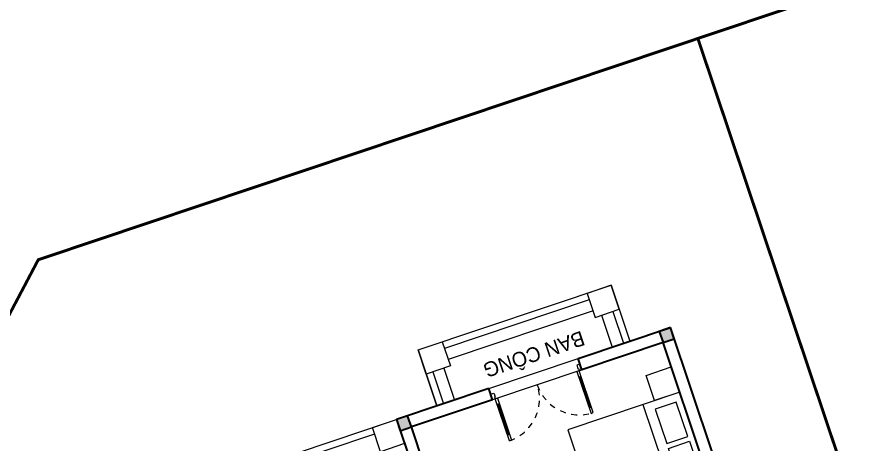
# Model space of a CAD drawing. Header units: metres. Extents: x 568336 to 569219, y 2065964 to 2066430.
# Drawn here: x 568504.24 to 568518.45, y 2066135.83 to 2066143.08 of the extents above; entities that cross this region are included whole.
import ezdxf

# ---------------------------------------------------------------- set-up
doc = ezdxf.new("R2010")
doc.units = ezdxf.units.M
doc.linetypes.add('CENTER', pattern=[2, 1.25, -0.25, 0.25, -0.25])
doc.linetypes.add('HIDDEN', pattern=[0.375, 0.25, -0.125])
doc.layers.get('0').update_dxf_attribs({"linetype": 'CONTINUOUS'})
for name, color, linetype, lineweight in [('-CONCRETE', 1, 'CONTINUOUS', 35), ('-DOOR', 137, 'CONTINUOUS', 9), ('-FURNITURE', 46, 'CONTINUOUS', 9), ('-KH', 143, 'CONTINUOUS', 13), ('-LINE1', 7, 'CONTINUOUS', 18), ('-RANH GIOI KHU DAT', 12, 'CENTER', 18), ('-TEXT', 7, 'CONTINUOUS', 15), ('-WALL', 4, 'CONTINUOUS', 35)]:
    doc.layers.add(name, color=color, linetype=linetype, lineweight=lineweight)
for name, color, linetype in [('1-NETMANH', 8, 'CONTINUOUS'), ('LoLK', 6, 'CONTINUOUS'), ('SOLO', 7, 'CONTINUOUS')]:
    doc.layers.add(name, color=color, linetype=linetype)

# ---------------------------------------------------------------- blocks, each defined once
blk = doc.blocks.new('BT1-T2')
at = {"layer": '-RANH GIOI KHU DAT', "linetype": 'HIDDEN', "ltscale": 10, "const_width": 50}
blk.add_lwpolyline([(193687, 28101), (206187, 28101), (206187, 48101), (193687, 48101)], close=True, dxfattribs=at)
blk = doc.blocks.new('A$C5C575821')
at = {"layer": '-CONCRETE'}
h = blk.add_hatch(color=256, dxfattribs=at)
h.dxf.hatch_style = 1
h.paths.add_polyline_path([(0, 200), (0, 0), (200, 0), (200, 200)])
blk.add_lwpolyline([(0, 0), (200, 0), (200, 200), (0, 200)], close=True, dxfattribs=at)
blk = doc.blocks.new('A$C32e20c34')
blk.add_line((657, 2050), (657, 450))
for points in [[(0, 2050), (450, 2050), (450, 2500), (0, 2500)], [(109, 1910), (485.5, 1910), (485.5, 1292.5), (109, 1292.5)], [(109, 590), (485.5, 590), (485.5, 1207.5), (109, 1207.5)], [(0, 450), (450, 450), (450, 0), (0, 0)]]:
    blk.add_lwpolyline(points, close=True)
blk.add_lwpolyline([(0, 2050), (2000, 2050), (2000, 450), (0, 450), (0, 2050)])
blk = doc.blocks.new('*U196')
for p, q in [((-1510, 650), (-1550, 650)), ((-1530, 100), (-1530, 650)), ((-90, 650), (-50, 650)), ((-70, 100), (-70, 650)), ((-1510, 100), (-1550, 100)), ((-90, 100), (-50, 100))]:
    blk.add_line(p, q)
for points in [[(-1550, 0), (-1510, 0), (-1510, 750), (-1550, 750)], [(-50, 0), (-90, 0), (-90, 750), (-50, 750)], [(-1600, -100), (-1540, -100), (-1540, -40), (-1550, -40), (-1550, 0), (-1600, 0)], [(0, -100), (-60, -100), (-60, -40), (-50, -40), (-50, 0), (0, 0)]]:
    blk.add_lwpolyline(points, close=True)
at = {"linetype": 'HIDDEN', "ltscale": 0.1}
for centre, start, end in [((-1550, 0), 0, 90), ((-50, 0), 90, 180)]:
    blk.add_arc(centre, 750, start, end, dxfattribs=at)
blk = doc.blocks.new('BT2-T2.2')
at = {"layer": '-DOOR'}
blk.add_lwpolyline([(568513.82, 2066137.091), (568512.303, 2066136.582), (568512.239, 2066136.772), (568513.756, 2066137.281)], close=True, dxfattribs=at)
at = {"layer": '-LINE1'}
blk.add_lwpolyline([(568511.362, 2066136.478), (568511.044, 2066137.426), (568514.315, 2066138.523), (568514.633, 2066137.575)], dxfattribs=at)
at = {"layer": '-RANH GIOI KHU DAT', "linetype": 'HIDDEN', "ltscale": 10, "const_width": 0.05}
blk.add_lwpolyline([(568522.147, 2066123.747), (568505.331, 2066118.104), (568501.229, 2066132.557), (568504.604, 2066138.956), (568515.784, 2066142.708), (568522.147, 2066123.747)], dxfattribs=at)
at = {"layer": '-WALL'}
for p, q in [((568513.756, 2066137.281), (568515.32, 2066137.806)), ((568515.194, 2066137.553), (568513.82, 2066137.091)), ((568516.563, 2066133.476), (568515.194, 2066137.553)), ((568513.82, 2066137.091), (568513.756, 2066137.281)), ((568512.239, 2066136.772), (568510.675, 2066136.247)), ((568512.303, 2066136.582), (568512.239, 2066136.772)), ((568512.303, 2066136.582), (568510.928, 2066136.121)), ((568510.675, 2066136.247), (568512.584, 2066130.559)), ((568512.71, 2066130.812), (568510.928, 2066136.121))]:
    blk.add_line(p, q, dxfattribs=at)
blk.add_lwpolyline([(568516.752, 2066133.54), (568515.32, 2066137.806)], dxfattribs=at)
at = {"layer": '1-NETMANH'}
for p, q in [((568511.044, 2066137.426), (568514.315, 2066138.523)), ((568514.315, 2066138.523), (568514.633, 2066137.575)), ((568511.044, 2066137.426), (568511.362, 2066136.478)), ((568505.65, 2066134.56), (568510.675, 2066136.247))]:
    blk.add_line(p, q, dxfattribs=at)
at = {"layer": 'SOLO'}
for points in [[(568514.315, 2066138.523), (568513.907, 2066138.386), (568514.044, 2066137.979), (568514.451, 2066138.116)], [(568511.044, 2066137.426), (568511.452, 2066137.562), (568511.589, 2066137.155), (568511.181, 2066137.018)], [(568510.268, 2066136.11), (568510.675, 2066136.247), (568510.812, 2066135.839), (568510.404, 2066135.702)]]:
    blk.add_lwpolyline(points, close=True, dxfattribs=at)
for points in [[(568513.944, 2066138.277), (568511.489, 2066137.453)], [(568514.007, 2066138.088), (568511.552, 2066137.264)], [(568514.342, 2066138.079), (568514.524, 2066137.539)], [(568514.153, 2066138.015), (568514.334, 2066137.475)], [(568511.48, 2066137.118), (568511.661, 2066136.578)], [(568511.29, 2066137.055), (568511.472, 2066136.514)], [(568510.304, 2066136.001), (568506.095, 2066134.588)]]:
    blk.add_lwpolyline(points, dxfattribs=at)
at = {"layer": '-DOOR', "xscale": 0.001, "yscale": 0.001, "zscale": 0.001, "rotation": 198.555162962648}
blk.add_blockref('*U196', (568512.303, 2066136.582), dxfattribs=at)
at = {"layer": '-FURNITURE', "xscale": -0.001, "yscale": 0.001, "zscale": 0.001, "rotation": 18.55516296264799}
blk.add_blockref('A$C32e20c34', (568516.129, 2066134.768), dxfattribs=at)
at = {"layer": '-WALL', "xscale": 0.001, "yscale": 0.001, "zscale": 0.001, "rotation": 198.555162962648}
for p in [(568515.32, 2066137.806), (568515.32, 2066137.806), (568510.865, 2066136.31), (568510.865, 2066136.31)]:
    blk.add_blockref('A$C5C575821', p, dxfattribs=at)
at = {"layer": '-TEXT', "color": 2}
blk.add_text('BAN CÔNG', height=0.25, rotation=198.5552, dxfattribs=at).set_placement((568513.811, 2066137.755))

msp = doc.modelspace()

# ---------------------------------------------------------------- block references
at = {"layer": '-KH', "xscale": -0.001, "yscale": 0.001, "zscale": 0.001, "rotation": 198.5514996773964}
msp.add_blockref('BT1-T2', (568323.221, 2066107.726), dxfattribs=at)

# ---------------------------------------------------------------- next in the draw order: block references
at = {"layer": 'LoLK'}
msp.add_blockref('BT2-T2.2', (0, 0), dxfattribs=at)

doc.saveas('drawing.dxf')
